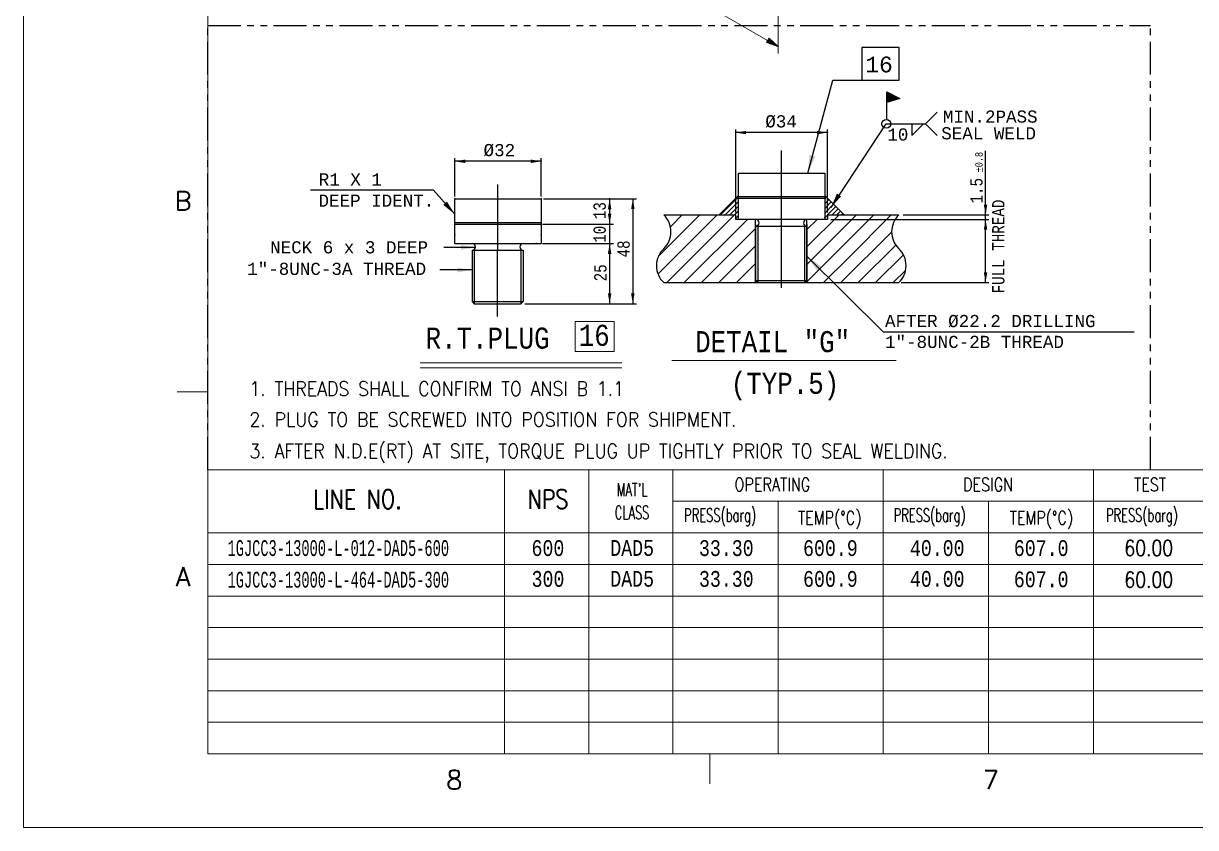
# Model space of a CAD drawing. Extents: x 0 to 841, y 0 to 594.
# Drawn here: x 0 to 222.5, y 0 to 152.6 of the extents above; entities that cross this region are included whole.
import ezdxf
from ezdxf.enums import TextEntityAlignment as Align

# ---------------------------------------------------------------- set-up
doc = ezdxf.new("R2010")
doc.units = 0
doc.header["$LTSCALE"] = 5
doc.header["$MEASUREMENT"] = 0
doc.linetypes.add('PHANTOM', pattern=[2.5, 1.25, -0.25, 0.25, -0.25, 0.25, -0.25])
doc.layers.get('0').update_dxf_attribs({"lineweight": 9})
for name, color, linetype, lineweight in [('03SCHRIF', 7, 'Continuous', 5), ('3', 7, 'Continuous', 9), ('42', 7, 'Continuous', 9), ('B', 7, 'Continuous', 9), ('EQUIPMENT', 7, 'Continuous', 9)]:
    doc.layers.add(name, color=color, linetype=linetype, lineweight=lineweight)
for name, color, linetype in [('7', 7, 'Continuous'), ('FAB', 2, 'Continuous'), ('MATLIST', 7, 'Continuous')]:
    doc.layers.add(name, color=color, linetype=linetype)
doc.styles.add('MONOTXT', font='monotxt.shx')
doc.styles.add('ROMANS', font='romans.shx')
doc.styles.add('TXT', font='monotxt.shx')
pattern_1 = [(45, (22.6607, -278.8773), (-0.4419417, 0.4419417), [])]

msp = doc.modelspace()

# ---------------------------------------------------------------- hatches: boundary and pattern name
at = {"layer": '7', "linetype": 'Continuous'}
h = msp.add_hatch(dxfattribs=at)
h.set_pattern_fill('ANSI31', color=4, scale=5, style=0)
h.set_pattern_definition(pattern_1)
h.paths.add_polyline_path([(132.09, 116.32), (135.24, 116.32), (135.24, 115.45), (135.76, 115.45), (135.76, 119.99)])
h = msp.add_hatch(dxfattribs=at)
h.set_pattern_fill('ANSI31', color=4, scale=5, style=0)
h.set_pattern_definition(pattern_1)
h.paths.add_polyline_path([(152.14, 115.45), (152.65, 115.45), (152.65, 116.32), (155.81, 116.32), (152.14, 119.99)])

# ---------------------------------------------------------------- linework, layer by layer
at = {"layer": '03SCHRIF', "color": 2, "linetype": 'Continuous', "lineweight": 0}
msp.add_line((123.14, 88.63, 0), (165.72, 88.63, 0), dxfattribs=at)
at = {"layer": '3', "color": 2, "linetype": 'Continuous', "lineweight": 0}
for p, q in [((118.08, 162.82), (143.38, 148.22)), ((143.28, 146.93), (143.28, 158.62))]:
    msp.add_line(p, q, dxfattribs=at)
for points in [[(141.57, 149.82), (143.38, 148.22), (141.07, 149.03), (141.57, 149.82)], [(141.47, 149.72), (143.38, 148.22), (141.18, 149.12)], [(141.47, 149.62), (143.38, 148.22), (141.18, 149.22)], [(141.38, 149.53), (143.38, 148.22), (141.28, 149.32)]]:
    msp.add_lwpolyline(points, dxfattribs=at)
at = {"layer": '42', "color": 3, "linetype": 'Continuous', "lineweight": 0}
for p, q in [((34.92, 82.73), (29.21, 82.73)), ((130.35, 14), (130.35, 8.28))]:
    msp.add_line(p, q, dxfattribs=at)
for points in [[(0, 0), (841, 0), (841, 594), (0, 594)], [(35, 580), (827, 580), (827, 14), (35, 14)]]:
    msp.add_lwpolyline(points, close=True, dxfattribs=at)
at = {"layer": '7', "color": 4, "linetype": 'Continuous'}
for p, q in [((159.19, 148.09, 0), (159.19, 141.86, 0)), ((166.25, 148.09, 0), (159.19, 148.09, 0)), ((166.25, 141.86, 0), (166.25, 148.09, 0)), ((148.92, 124.23, 0), (153.67, 141.86, 0)), ((153.67, 141.86, 0), (159.19, 141.86, 0)), ((159.19, 141.86, 0), (166.25, 141.86, 0)), ((163.94, 137.65, 0), (163.94, 139.64, 0)), ((163.94, 139.64, 0), (166.38, 138.4, 0)), ((163.94, 134.42, 0), (163.94, 138.64, 0)), ((166.38, 138.4, 0), (163.94, 137.65, 0)), ((173.51, 135.8, 0), (171.3, 133.59, 0)), ((153.34, 117.72, 0), (163.83, 133.59, 0)), ((163.83, 133.59, 0), (171.3, 133.59, 0)), ((170.87, 133.59, 0), (168.66, 131.38, 0)), ((168.66, 133.59, 0), (170.87, 133.59, 0)), ((168.66, 133.59, 0), (168.66, 131.38, 0)), ((173.51, 131.38, 0), (171.3, 133.59, 0)), ((135.24, 116.76, 0), (135.24, 132.51, 0)), ((152.65, 131.93, 0), (135.24, 131.93, 0)), ((81.92, 119.77, 0), (81.92, 127.05, 0)), ((98.3, 119.77, 0), (98.3, 127.05, 0)), ((143.94, 102.48, 0), (143.95, 128.54, 0)), ((182.68, 116.29, 0), (182.68, 128.46, 0)), ((98.3, 126.47, 0), (81.92, 126.47, 0)), ((135.76, 124.23, 0), (152.14, 124.23, 0)), ((135.76, 115.45, 0), (135.76, 124.23, 0)), ((152.14, 124.23, 0), (152.14, 115.45, 0)), ((77.88, 120.97, 0), (54.51, 120.97, 0)), ((81.92, 116.41, 0), (77.88, 120.97, 0)), ((90.04, 97.03, 0), (90.06, 122.06, 0)), ((81.92, 119.32, 0), (98.3, 119.32, 0)), ((81.92, 110.87, 0), (81.92, 119.32, 0)), ((98.3, 119.32, 0), (98.3, 110.87, 0)), ((98.74, 119.32, 0), (116.43, 119.32, 0)), ((111.3, 119.32, 0), (111.3, 99.44, 0)), ((115.7, 119.32, 0), (115.7, 99.44, 0)), ((135.76, 119.99, 0), (132.09, 116.32, 0)), ((135.76, 119.78, 0), (152.14, 119.78, 0)), ((135.76, 119.45, 0), (152.14, 119.45, 0)), ((152.14, 119.99, 0), (155.82, 116.3, 0)), ((120.49, 105.09, 0), (131.72, 116.32, 0)), ((120.61, 108.52, 0), (128.41, 116.32, 0)), ((121.58, 116.32, 0), (135.24, 116.32, 0)), ((121.65, 116.24, 0), (121.73, 116.32, 0)), ((121.69, 116.21, 0), (121.8, 116.32, 0)), ((122.14, 103.44, 0), (135.02, 116.32, 0)), ((122.84, 114.06, 0), (125.1, 116.32, 0)), ((135.24, 115.45, 0), (135.24, 116.32, 0)), ((148.75, 110.21, 0), (154.86, 116.32, 0)), ((148.75, 106.9, 0), (158.16, 116.32, 0)), ((152.65, 116.32, 0), (166.22, 116.32, 0)), ((152.65, 116.32, 0), (152.65, 115.45, 0)), ((153.31, 108.16, 0), (161.47, 116.32, 0)), ((156.56, 108.1, 0), (164.77, 116.32, 0)), ((167.04, 116.32, 0), (183.27, 116.32, 0)), ((182.68, 103.44, 0), (182.68, 116.32, 0)), ((81.92, 114.87, 0), (98.3, 114.87, 0)), ((81.92, 114.54, 0), (98.3, 114.54, 0)), ((98.54, 114.54, 0), (112.03, 114.54, 0)), ((125.45, 103.44, 0), (137.46, 115.45, 0)), ((128.75, 103.44, 0), (139.02, 113.7, 0)), ((152.65, 115.45, 0), (135.24, 115.45, 0)), ((139.02, 103.44, 0), (139.02, 115.45, 0)), ((139.02, 114.47, 0), (139.02, 103.85, 0)), ((139.02, 114.16, 0), (148.75, 114.16, 0)), ((139.43, 114.16, 0), (139.43, 103.44, 0)), ((148.31, 114.16, 0), (148.31, 103.44, 0)), ((148.75, 113.51, 0), (150.68, 115.45, 0)), ((148.75, 103.44, 0), (148.75, 115.45, 0)), ((148.75, 114.47, 0), (148.75, 103.85, 0)), ((153.3, 115.45, 0), (183.27, 115.45, 0)), ((155.2, 103.44, 0), (164.85, 113.09, 0)), ((85.89, 110.12, 0), (79.8, 110.12, 0)), ((81.92, 110.87, 0), (98.3, 110.87, 0)), ((85.18, 109.58, 0), (85.18, 99.85, 0)), ((85.18, 109.58, 0), (94.9, 109.58, 0)), ((85.58, 109.58, 0), (85.58, 99.44, 0)), ((94.47, 109.58, 0), (94.47, 99.44, 0)), ((94.9, 109.58, 0), (94.9, 99.85, 0)), ((98.54, 110.87, 0), (112.03, 110.87, 0)), ((132.06, 103.44, 0), (139.02, 110.4, 0)), ((158.5, 103.44, 0), (165.63, 110.57, 0)), ((135.36, 103.44, 0), (139.02, 107.09, 0)), ((148.75, 108.45, 0), (163.21, 94.08, 0)), ((148.75, 103.6, 0), (153.31, 108.16, 0)), ((151.89, 103.44, 0), (156.56, 108.1, 0)), ((161.81, 103.44, 0), (167.09, 108.71, 0)), ((85.18, 105.85, 0), (79.08, 105.85, 0)), ((165.12, 103.44, 0), (167.51, 105.83, 0)), ((121.58, 103.44, 0), (166.22, 103.44, 0)), ((139.02, 103.85, 0), (148.75, 103.85, 0)), ((139.02, 103.85, 0), (139.43, 103.44, 0)), ((139.43, 103.44, 0), (148.31, 103.44, 0)), ((148.75, 103.85, 0), (148.31, 103.44, 0)), ((166.67, 103.44, 0), (183.27, 103.44, 0)), ((85.18, 99.85, 0), (94.9, 99.85, 0)), ((85.18, 99.85, 0), (85.58, 99.44, 0)), ((85.58, 99.44, 0), (94.47, 99.44, 0)), ((94.9, 99.85, 0), (94.47, 99.44, 0)), ((95.17, 99.44, 0), (116.43, 99.44, 0)), ((163.21, 94.08, 0), (210.87, 94.08, 0))]:
    msp.add_line(p, q, dxfattribs=at)
msp.add_circle((163.83, 133.59, 0), 0.837, dxfattribs=at)
for centre, radius, start, end in [((118.48, 113.1, 0), 4.47, 313.8795, 46.1205), ((169.31, 113.1, 0), 4.47, 133.8795, 226.1205), ((139.02, 114.81, 0), 0.642, 270, 90), ((148.75, 114.81, 0), 0.642, 90, 270), ((85.18, 110.22, 0), 0.642, 270, 90), ((94.9, 110.22, 0), 0.642, 90, 270), ((124.67, 106.66, 0), 4.47, 133.8795, 226.1205), ((163.12, 106.66, 0), 4.47, 313.8795, 46.1205)]:
    msp.add_arc(centre, radius, start, end, dxfattribs=at)
for p in [(152.65, 131.93, 0), (98.3, 126.47, 0), (81.92, 119.32, 0), (98.3, 119.32, 0), (98.3, 119.32, 0), (111.3, 119.32, 0), (152.14, 115.75, 0), (182.68, 117.01, 0), (111.3, 114.54, 0), (182.68, 115.45, 0), (81.92, 112.51, 0), (98.3, 112.51, 0), (97.36, 110.87, 0), (148.31, 103.85, 0), (94.47, 99.85, 0), (111.3, 99.44, 0), (111.3, 99.44, 0)]:
    msp.add_point(p, dxfattribs=at)
for points in [[(163.94, 139.64, 0), (163.94, 137.65, 0), (166.38, 138.4, 0)], [(137.21, 132.25, 0), (137.21, 131.6, 0), (135.24, 131.93, 0)], [(150.68, 132.25, 0), (150.68, 131.6, 0), (152.65, 131.93, 0)], [(150.36, 127.38, 0), (148.92, 124.23, 0), (149.26, 127.67, 0)], [(83.89, 126.8, 0), (83.89, 126.15, 0), (81.92, 126.47, 0)], [(96.32, 126.8, 0), (96.32, 126.15, 0), (98.3, 126.47, 0)], [(80.4, 118.83, 0), (79.7, 118.21, 0), (81.92, 116.41, 0)], [(110.97, 117.35, 0), (111.63, 117.35, 0), (111.3, 119.32, 0)], [(115.37, 117.4, 0), (116.03, 117.4, 0), (115.7, 119.37, 0)], [(182.35, 118.26, 0), (183.01, 118.26, 0), (182.68, 116.29, 0)], [(111.63, 116.51, 0), (110.97, 116.51, 0), (111.3, 114.54, 0)], [(182.35, 113.48, 0), (183.01, 113.48, 0), (182.68, 115.45, 0)], [(83.07, 110.59, 0), (83.07, 109.65, 0), (85.89, 110.12, 0)], [(110.97, 108.89, 0), (111.63, 108.89, 0), (111.3, 110.87, 0)], [(150.75, 105.62, 0), (148.75, 108.45, 0), (151.56, 106.42, 0)], [(82.36, 106.32, 0), (82.36, 105.38, 0), (85.18, 105.85, 0)], [(182.35, 105.41, 0), (183.01, 105.41, 0), (182.68, 103.44, 0)], [(110.97, 101.41, 0), (111.63, 101.41, 0), (111.3, 99.44, 0)], [(115.37, 101.41, 0), (116.03, 101.41, 0), (115.7, 99.44, 0)]]:
    msp.add_solid(points, dxfattribs=at)
at = {"layer": 'B', "color": 7, "linetype": 'Continuous', "lineweight": 0}
for p, q in [((35, 67.92), (501.15, 67.92)), ((91.35, 67.92), (91.35, 14)), ((107.33, 67.92), (107.33, 14)), ((123.3, 67.92), (123.3, 14)), ((163.25, 67.92), (163.25, 14)), ((163.25, 67.92), (163.25, 14)), ((163.25, 67.92), (163.25, 14)), ((163.25, 67.92), (163.25, 14)), ((203.2, 67.92), (203.2, 14)), ((123.3, 61.95), (223.18, 61.95)), ((123.3, 61.95), (258.18, 61.95)), ((143.28, 61.95), (143.28, 14)), ((163.25, 61.95), (163.25, 14)), ((183.22, 61.95), (183.22, 14)), ((203.2, 61.95), (203.2, 14)), ((35, 55.95), (501.15, 55.95)), ((35, 49.95), (501.15, 49.95)), ((35, 49.95), (501.15, 49.95)), ((35, 43.95), (501.15, 43.95)), ((35, 43.95), (501.15, 43.95)), ((35, 37.98), (501.15, 37.98)), ((35, 37.98), (501.15, 37.98)), ((35, 31.98), (501.15, 31.98)), ((35, 31.98), (501.15, 31.98)), ((35, 25.98), (501.15, 25.98)), ((35, 25.98), (501.15, 25.98)), ((35, 20), (466.15, 20)), ((35, 20), (501.15, 20))]:
    msp.add_line(p, q, dxfattribs=at)
at = {"layer": 'FAB', "color": 4, "linetype": 'PHANTOM'}
for p, q in [((35, 67.92), (35, 152.24)), ((35, 152.24), (214, 152.24)), ((214, 67.92), (214, 152.24))]:
    msp.add_line(p, q, dxfattribs=at)
at = {"layer": 'FAB', "color": 4}
msp.add_line((152.65, 116.76, 0), (152.65, 132.51, 0), dxfattribs=at)
at = {"layer": 'FAB', "color": 2, "linetype": 'Continuous', "lineweight": 0}
for p, q in [((104.75, 96.05), (104.75, 90.39)), ((112.17, 96.05), (104.75, 96.05)), ((112.17, 90.39), (112.17, 96.05)), ((104.75, 90.39), (112.17, 90.39)), ((75.35, 88.22), (113.6, 88.22)), ((75.35, 87.24), (113.6, 87.24))]:
    msp.add_line(p, q, dxfattribs=at)
at = {"layer": 'FAB', "color": 4}
msp.add_solid([(155.25, 119.84, 0), (154.46, 120.35, 0), (153.34, 117.72, 0)], dxfattribs=at)

# ---------------------------------------------------------------- texts
at = {"color": 7, "linetype": 'Continuous', "lineweight": 0, "style": 'MONOTXT', "width": 0.6}
for s, p in [('1GJCC3-13000-L-012-DAD5-600', (38.75, 53.05)), ('1GJCC3-13000-L-464-DAD5-300', (38.75, 47.05))]:
    msp.add_text(s, height=3, dxfattribs=at).set_placement(p, align=Align.MIDDLE_LEFT)
at = {"color": 7, "linetype": 'Continuous', "lineweight": 0, "style": 'MONOTXT', "width": 0.8}
for s, p in [('600', (99.58, 53.05)), ('DAD5', (115.58, 53.05)), ('33.30', (133.45, 53.05)), ('600.9', (153.22, 53.05)), ('40.00', (173.5, 53.05)), ('607.0', (193.24, 53.05)), ('300', (99.59, 47.2)), ('DAD5', (115.58, 47.2)), ('33.30', (133.45, 47.2)), ('600.9', (153.22, 47.2)), ('40.00', (173.5, 47.2)), ('607.0', (193.24, 47.12))]:
    msp.add_text(s, height=3, dxfattribs=at).set_placement(p, align=Align.MIDDLE)
at = {"layer": '03SCHRIF', "color": 2, "linetype": 'Continuous', "lineweight": 0, "style": 'ROMANS', "width": 0.900003}
for s, p in [('1. THREADS SHALL CONFIRM TO ANSI B 1.1', (42.9, 81.96)), ('2. PLUG TO BE SCREWED INTO POSITION FOR SHIPMENT.', (42.9, 76.11)), ('3. AFTER N.D.E(RT) AT SITE, TORQUE PLUG UP TIGHTLY PRIOR TO SEAL WELDING.', (42.9, 70.14))]:
    msp.add_text(s, height=2.6881, dxfattribs=at).set_placement(p)
at = {"layer": '42', "color": 3, "linetype": 'Continuous', "lineweight": 0, "style": 'ROMANS'}
for s, height, width, p in [('B', 3.57, 1.001449, (30.31, 118.97)), ('A', 3.57, 1.001449, (30.31, 47.62)), ('8', 3.58, 1.001426, (81.81, 9.06)), ('7', 3.58, 1.001426, (183.66, 9.06))]:
    msp.add_text(s, height=height, dxfattribs=dict(at, width=width)).set_placement(p, align=Align.MIDDLE)
at = {"layer": 'B', "color": 2, "linetype": 'Continuous', "lineweight": 0, "style": 'ROMANS'}
for s, height, width, p in [("MAT'L", 2.5, 0.639996, (115.55, 62.88)), ('OPERATING', 2.497, 0.799964, (142.2, 63.88)), ('DESIGN', 2.497, 0.799964, (183.15, 63.88)), ('TEST', 2.497, 0.799964, (213.91, 63.88)), ('LINE NO.', 3.6, 0.8, (63.42, 60.53)), ('NPS', 3.6, 0.798604, (99.58, 60.53)), ('CLASS', 2.5, 0.639996, (115.56, 58.54)), ('TEMP(%%dC)', 2.497, 0.799964, (153.09, 57.55)), ('TEMP(%%dC)', 2.497, 0.799964, (193.29, 57.55))]:
    msp.add_text(s, height=height, dxfattribs=dict(at, width=width)).set_placement(p, align=Align.CENTER)
at = {"layer": 'B', "color": 2, "linetype": 'Continuous', "lineweight": 0, "style": 'ROMANS', "width": 0.640007}
for p in [(125.45, 60.55), (165.22, 60.55), (205.53, 60.55)]:
    msp.add_text('PRESS(barg)', height=2.5, dxfattribs=at).set_placement(p, align=Align.TOP_LEFT)
at = {"layer": 'EQUIPMENT', "color": 7, "linetype": 'Continuous', "lineweight": 0, "style": 'ROMANS', "width": 0.8}
for p in [(209.03, 51.55), (209.03, 45.55)]:
    msp.add_text('60.00', height=3, dxfattribs=at).set_placement(p)
at = {"layer": 'FAB', "color": 2, "linetype": 'Continuous', "style": 'TXT', "width": 0.849985}
for s, p in [('R.T.PLUG', (76.35, 90.91, 0)), ('16', (105.43, 91.44)), ('DETAIL "G"', (127.54, 90.24, 0)), ('(TYP.5)', (134.3, 82.33, 0))]:
    msp.add_text(s, height=4, dxfattribs=at).set_placement(p)
at = {"layer": 'MATLIST', "color": 2, "linetype": 'Continuous', "lineweight": 30, "style": 'TXT'}
for s, height, p in [('16', 3.003, (159.86, 143.35, 0)), ('10 ', 2.31, (164.02, 130.41, 0))]:
    msp.add_text(s, height=height, dxfattribs=at).set_placement(p)
for s, p in [('MIN.2PASS', (174.57, 134.96, 0)), ('SEAL WELD', (174.26, 131.79, 0)), ('AFTER %%C22.2 DRILLING', (163.58, 96.15, 0)), ('1"-8UNC-2B THREAD', (163.58, 92.19, 0))]:
    msp.add_text(s, height=2.31, dxfattribs=at).set_placement(p, align=Align.MIDDLE_LEFT)
for s, p in [('%%C34', (143.85, 134.06, 0)), ('%%C32', (90.36, 128.6, 0)), ('R1 X 1', (62.06, 123.03)), ('DEEP IDENT.', (67.02, 119.01)), ('NECK 6 x 3 DEEP', (61.83, 110.15, 0)), ('1"-8UNC-3A THREAD', (59.47, 106.06, 0))]:
    msp.add_text(s, height=2.31, dxfattribs=at).set_placement(p, align=Align.MIDDLE_CENTER)
at = {"layer": 'MATLIST', "color": 2, "linetype": 'Continuous', "lineweight": 30, "style": 'TXT', "width": 0.8}
for s, height, p in [('%%P0.8', 1.403, (181.42, 126.31, 0)), ('1.5', 2.337, (180.95, 120.89, 0)), ('13', 2.337, (109.4, 117.1, 0)), ('FULL THREAD', 2.3375, (185.11, 110.3, 0)), ('10', 2.337, (109.4, 112.61, 0)), ('48', 2.337, (113.94, 109.83, 0)), ('25', 2.337, (109.54, 105.3, 0))]:
    msp.add_text(s, height=height, rotation=90, dxfattribs=at).set_placement(p, align=Align.MIDDLE)

doc.saveas('drawing.dxf')
